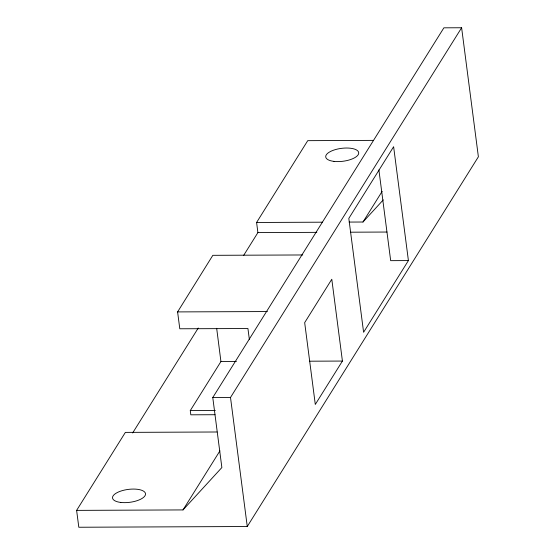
<?xml version="1.0" encoding="UTF-8"?>
<svg xmlns="http://www.w3.org/2000/svg" width="555" height="555" viewBox="0 0 555 555"><rect width="100%" height="100%" fill="white"/><g stroke="black" fill="none" stroke-linecap="round" stroke-linejoin="round"><path stroke-width="0.83" d="M249.375 339.604L247.932 328.525L179.792 328.775L177.6 311.91L212.836 255.321L302.752 254.967M76.618 510.378L183.011 509.92L221.868 467.553L212.773 397.546L443.889 27.826L461.621 27.75L478.382 156.794L247.266 526.515L78.81 527.25L76.618 510.378L125.368 432.387L217.06 431.991M243.68 255.355L257.902 232.6L256.59 222.479L307.734 140.665L373.473 140.373M132.652 432.969L198.26 328.012M215.035 414.717L190.823 414.814L190.275 410.589L220.932 361.548L216.672 328.31M247.266 526.515L230.505 397.47L461.621 27.75M183.011 509.92L219.919 450.875M349.144 222.076L362.984 222.014L382.166 191.336M342.421 361.062L315.296 404.449L304.674 322.635L331.793 279.248L342.421 361.062L309.676 361.194M408.411 260.586L363.601 332.272L348.811 218.399L393.62 146.721L408.411 260.586L390.678 260.663L378.892 169.913M362.984 222.014L383.283 199.883M256.59 222.479L322.33 222.187M257.902 232.6L316.808 232.344M350.594 232.198L386.974 232.039M177.6 311.91L267.399 311.556M220.932 361.548L236.444 361.485M212.773 397.546L230.505 397.47M190.275 410.589L215.34 410.499M333.985 161.387A16.629 6.5 -7.4 0 0 358.731 152.986A16.629 6.5 -7.4 0 0 333.93 150.058A16.629 6.5 -7.4 0 0 333.985 161.387M120.789 502.435A16.629 6.5 -7.4 0 0 145.535 494.033A16.629 6.5 -7.4 0 0 120.74 491.106A16.629 6.5 -7.4 0 0 120.789 502.435"/></g></svg>
